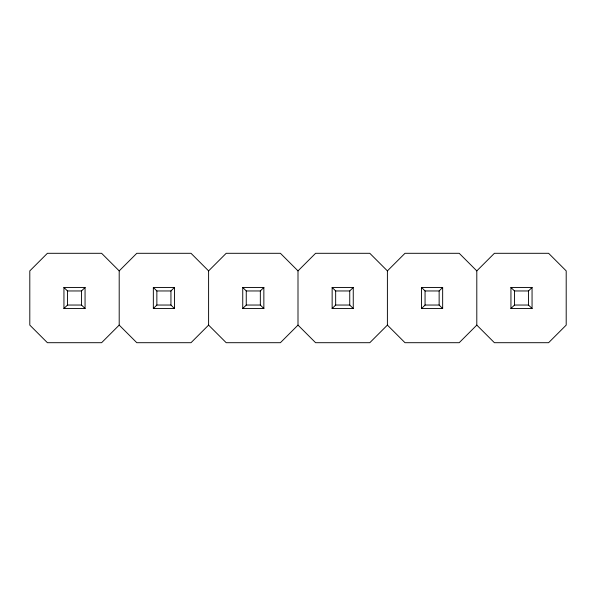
<?xml version="1.0" encoding="UTF-8"?>
<svg xmlns="http://www.w3.org/2000/svg" width="596" height="596" viewBox="0 0 596 596"><rect width="100%" height="100%" fill="white"/><g stroke="black" fill="none" stroke-linecap="round" stroke-linejoin="round"><path stroke-width="0.89" d="M63.943 308.557L67.46 305.04L81.54 305.04L85.057 308.557L63.943 308.557L63.943 287.443L85.057 287.443L85.057 308.557M63.943 287.443L67.46 290.96L81.54 290.96L85.057 287.443M119.2 270.897L136.797 253.3L191.003 253.3L208.6 270.897L208.6 325.103L191.003 342.7L136.797 342.7L119.2 325.103L119.2 270.897L101.603 253.3L47.397 253.3L29.8 270.897L29.8 325.103L47.397 342.7L101.603 342.7L119.2 325.103M153.343 308.557L156.86 305.04L156.86 290.96L153.343 287.443L174.457 287.443L174.457 308.557L153.343 308.557L153.343 287.443M156.86 290.96L170.94 290.96L174.457 287.443M208.6 270.897L226.197 253.3L280.403 253.3L298 270.897L298 325.103L280.403 342.7L226.197 342.7L208.6 325.103M242.743 308.557L246.26 305.04L246.26 290.96L242.743 287.443L263.857 287.443L263.857 308.557L242.743 308.557L242.743 287.443M246.26 290.96L260.34 290.96L263.857 287.443M298 270.897L315.597 253.3L369.803 253.3L387.4 270.897L387.4 325.103L404.997 342.7L459.203 342.7L476.8 325.103L476.8 270.897L494.397 253.3L548.603 253.3L566.2 270.897L566.2 325.103L548.603 342.7L494.397 342.7L476.8 325.103M332.143 308.557L335.66 305.04L335.66 290.96L332.143 287.443L353.257 287.443L353.257 308.557L332.143 308.557L332.143 287.443M335.66 290.96L349.74 290.96L353.257 287.443M387.4 270.897L404.997 253.3L459.203 253.3L476.8 270.897M387.4 325.103L369.803 342.7L315.597 342.7L298 325.103M421.543 308.557L425.06 305.04L425.06 290.96L421.543 287.443L442.657 287.443L442.657 308.557L421.543 308.557L421.543 287.443M425.06 290.96L439.14 290.96L442.657 287.443M510.943 308.557L514.46 305.04L514.46 290.96L510.943 287.443L532.057 287.443L532.057 308.557L510.943 308.557L510.943 287.443M514.46 290.96L528.54 290.96L532.057 287.443M156.86 305.04L170.94 305.04L174.457 308.557M246.26 305.04L260.34 305.04L263.857 308.557M335.66 305.04L349.74 305.04L353.257 308.557M425.06 305.04L439.14 305.04L442.657 308.557M514.46 305.04L528.54 305.04L532.057 308.557M528.54 290.96L528.54 305.04M439.14 290.96L439.14 305.04M349.74 290.96L349.74 305.04M260.34 290.96L260.34 305.04M170.94 290.96L170.94 305.04M81.54 290.96L81.54 305.04M67.46 290.96L67.46 305.04"/></g></svg>
